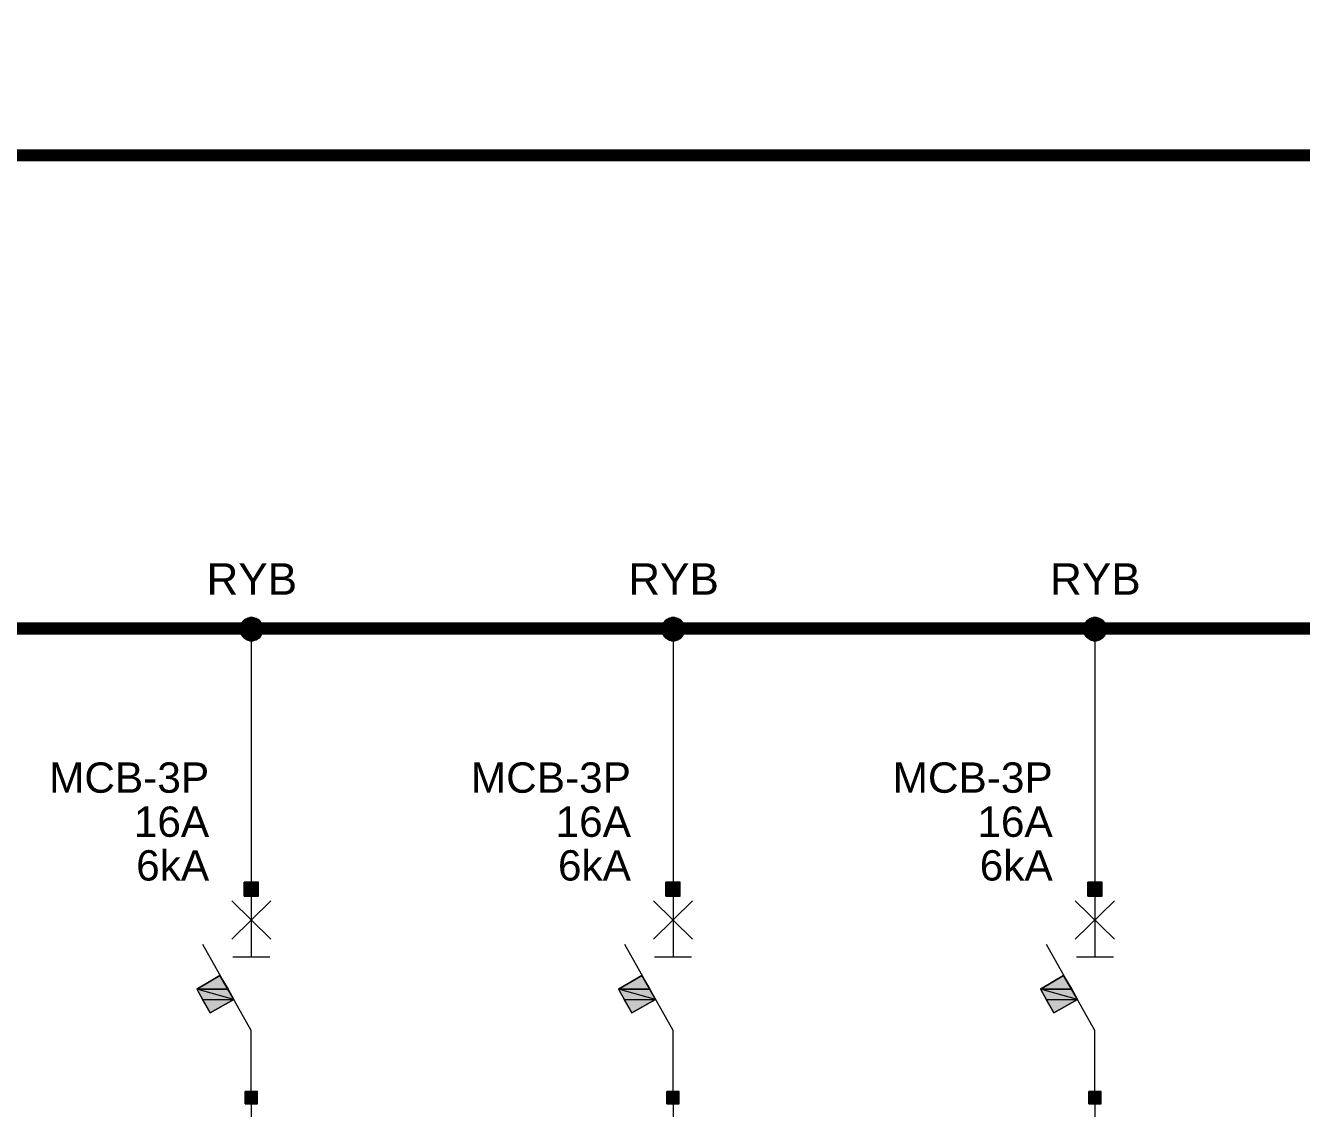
# Model space of a CAD drawing. Header units: millimetres. Extents: x -33055 to 42243, y -56860 to 24450.
# Drawn here: x 440 to 10946, y -7512 to 1406 of the extents above; entities that cross this region are included whole.
import ezdxf
from ezdxf.enums import TextEntityAlignment as Align

# ---------------------------------------------------------------- set-up
doc = ezdxf.new("R2010")
doc.units = ezdxf.units.MM
for name, color, linetype in [('E-BUSBAR', 7, 'Continuous'), ('E-SLD', 7, 'Continuous'), ('E-TEXT', 7, 'Continuous')]:
    doc.layers.add(name, color=color, linetype=linetype)
doc.styles.add('ARIAL', font='arial.ttf')

msp = doc.modelspace()

# ---------------------------------------------------------------- hatches: boundary and pattern name
at = {"layer": 'E-SLD'}
h = msp.add_hatch(color=7, dxfattribs=at)
h.dxf.hatch_style = 1
h.paths.add_polyline_path([(2392, -3537), (2210, -3537), (2392, -3545), (2392, -3537)])
h.paths.add_polyline_path([(2210, -3537), (2392, -3545), (2206, -3545), (2210, -3537)])
h = msp.add_hatch(color=7, dxfattribs=at)
h.dxf.hatch_style = 1
h.paths.add_polyline_path([(2392, -3545), (2206, -3545), (2396, -3554), (2392, -3545)])
h.paths.add_polyline_path([(2206, -3545), (2396, -3554), (2206, -3554), (2206, -3545)])
h = msp.add_hatch(color=7, dxfattribs=at)
h.dxf.hatch_style = 1
h.paths.add_polyline_path([(2396, -3554), (2206, -3554), (2396, -3567), (2396, -3554)])
h.paths.add_polyline_path([(2206, -3554), (2396, -3567), (2206, -3567), (2206, -3554)])
h = msp.add_hatch(color=7, dxfattribs=at)
h.dxf.hatch_style = 1
h.paths.add_polyline_path([(2396, -3567), (2206, -3567), (2396, -3575), (2396, -3567)])
h.paths.add_polyline_path([(2206, -3567), (2396, -3575), (2206, -3575), (2206, -3567)])
h = msp.add_hatch(color=7, dxfattribs=at)
h.dxf.hatch_style = 1
h.paths.add_polyline_path([(2388, -3528), (2214, -3528), (2392, -3537), (2388, -3528)])
h.paths.add_polyline_path([(2214, -3528), (2392, -3537), (2210, -3537), (2214, -3528)])
h = msp.add_hatch(color=7, dxfattribs=at)
h.dxf.hatch_style = 1
h.paths.add_polyline_path([(2379, -3511), (2223, -3511), (2383, -3520), (2379, -3511)])
h.paths.add_polyline_path([(2223, -3511), (2383, -3520), (2214, -3520), (2223, -3511)])
h = msp.add_hatch(color=7, dxfattribs=at)
h.dxf.hatch_style = 1
h.paths.add_polyline_path([(2383, -3520), (2214, -3520), (2388, -3528), (2383, -3520)])
h.paths.add_polyline_path([(2214, -3520), (2388, -3528), (2214, -3528), (2214, -3520)])
h = msp.add_hatch(color=7, dxfattribs=at)
h.dxf.hatch_style = 1
h.paths.add_polyline_path([(2375, -3507), (2227, -3507), (2379, -3511), (2375, -3507)])
h.paths.add_polyline_path([(2227, -3507), (2379, -3511), (2223, -3511), (2227, -3507)])
h = msp.add_hatch(color=7, dxfattribs=at)
h.dxf.hatch_style = 1
h.paths.add_polyline_path([(2371, -3499), (2231, -3499), (2375, -3507), (2371, -3499)])
h.paths.add_polyline_path([(2231, -3499), (2375, -3507), (2227, -3507), (2231, -3499)])
h = msp.add_hatch(color=7, dxfattribs=at)
h.dxf.hatch_style = 1
h.paths.add_polyline_path([(2362, -3495), (2240, -3495), (2371, -3499), (2362, -3495)])
h.paths.add_polyline_path([(2240, -3495), (2371, -3499), (2231, -3499), (2240, -3495)])
h = msp.add_hatch(color=7, dxfattribs=at)
h.dxf.hatch_style = 1
h.paths.add_polyline_path([(2354, -3486), (2248, -3486), (2362, -3495), (2354, -3486)])
h.paths.add_polyline_path([(2248, -3486), (2362, -3495), (2240, -3495), (2248, -3486)])
h = msp.add_hatch(color=7, dxfattribs=at)
h.dxf.hatch_style = 1
h.paths.add_polyline_path([(2345, -3482), (2252, -3482), (2354, -3486), (2345, -3482)])
h.paths.add_polyline_path([(2252, -3482), (2354, -3486), (2248, -3486), (2252, -3482)])
h = msp.add_hatch(color=7, dxfattribs=at)
h.dxf.hatch_style = 1
h.paths.add_polyline_path([(2341, -3478), (2261, -3478), (2345, -3482), (2341, -3478)])
h.paths.add_polyline_path([(2261, -3478), (2345, -3482), (2252, -3482), (2261, -3478)])
h = msp.add_hatch(color=7, dxfattribs=at)
h.dxf.hatch_style = 1
h.paths.add_polyline_path([(2328, -3473), (2269, -3473), (2341, -3478), (2328, -3473)])
h.paths.add_polyline_path([(2269, -3473), (2341, -3478), (2261, -3478), (2269, -3473)])
h = msp.add_hatch(color=7, dxfattribs=at)
h.dxf.hatch_style = 1
h.paths.add_polyline_path([(2324, -3473), (2282, -3473), (2328, -3473), (2324, -3473)])
h.paths.add_polyline_path([(2282, -3473), (2328, -3473), (2269, -3473), (2282, -3473)])
h = msp.add_hatch(color=7, dxfattribs=at)
h.dxf.hatch_style = 1
h.paths.add_polyline_path([(2311, -3469), (2286, -3469), (2324, -3473), (2311, -3469)])
h.paths.add_polyline_path([(2286, -3469), (2324, -3473), (2282, -3473), (2286, -3469)])
h = msp.add_hatch(color=7, dxfattribs=at)
h.dxf.hatch_style = 1
h.paths.add_polyline_path([(2303, -3469), (2311, -3469), (2286, -3469), (2303, -3469)])
h = msp.add_hatch(color=7, dxfattribs=at)
h.dxf.hatch_style = 1
h.paths.add_polyline_path([(5865, -3537), (5683, -3537), (5865, -3545), (5865, -3537)])
h.paths.add_polyline_path([(5683, -3537), (5865, -3545), (5679, -3545), (5683, -3537)])
h = msp.add_hatch(color=7, dxfattribs=at)
h.dxf.hatch_style = 1
h.paths.add_polyline_path([(5865, -3545), (5679, -3545), (5869, -3554), (5865, -3545)])
h.paths.add_polyline_path([(5679, -3545), (5869, -3554), (5679, -3554), (5679, -3545)])
h = msp.add_hatch(color=7, dxfattribs=at)
h.dxf.hatch_style = 1
h.paths.add_polyline_path([(5869, -3554), (5679, -3554), (5869, -3567), (5869, -3554)])
h.paths.add_polyline_path([(5679, -3554), (5869, -3567), (5679, -3567), (5679, -3554)])
h = msp.add_hatch(color=7, dxfattribs=at)
h.dxf.hatch_style = 1
h.paths.add_polyline_path([(5869, -3567), (5679, -3567), (5869, -3575), (5869, -3567)])
h.paths.add_polyline_path([(5679, -3567), (5869, -3575), (5679, -3575), (5679, -3567)])
h = msp.add_hatch(color=7, dxfattribs=at)
h.dxf.hatch_style = 1
h.paths.add_polyline_path([(5861, -3528), (5687, -3528), (5865, -3537), (5861, -3528)])
h.paths.add_polyline_path([(5687, -3528), (5865, -3537), (5683, -3537), (5687, -3528)])
h = msp.add_hatch(color=7, dxfattribs=at)
h.dxf.hatch_style = 1
h.paths.add_polyline_path([(5852, -3511), (5696, -3511), (5857, -3520), (5852, -3511)])
h.paths.add_polyline_path([(5696, -3511), (5857, -3520), (5687, -3520), (5696, -3511)])
h = msp.add_hatch(color=7, dxfattribs=at)
h.dxf.hatch_style = 1
h.paths.add_polyline_path([(5857, -3520), (5687, -3520), (5861, -3528), (5857, -3520)])
h.paths.add_polyline_path([(5687, -3520), (5861, -3528), (5687, -3528), (5687, -3520)])
h = msp.add_hatch(color=7, dxfattribs=at)
h.dxf.hatch_style = 1
h.paths.add_polyline_path([(5848, -3507), (5700, -3507), (5852, -3511), (5848, -3507)])
h.paths.add_polyline_path([(5700, -3507), (5852, -3511), (5696, -3511), (5700, -3507)])
h = msp.add_hatch(color=7, dxfattribs=at)
h.dxf.hatch_style = 1
h.paths.add_polyline_path([(5844, -3499), (5704, -3499), (5848, -3507), (5844, -3499)])
h.paths.add_polyline_path([(5704, -3499), (5848, -3507), (5700, -3507), (5704, -3499)])
h = msp.add_hatch(color=7, dxfattribs=at)
h.dxf.hatch_style = 1
h.paths.add_polyline_path([(5835, -3495), (5713, -3495), (5844, -3499), (5835, -3495)])
h.paths.add_polyline_path([(5713, -3495), (5844, -3499), (5704, -3499), (5713, -3495)])
h = msp.add_hatch(color=7, dxfattribs=at)
h.dxf.hatch_style = 1
h.paths.add_polyline_path([(5827, -3486), (5721, -3486), (5835, -3495), (5827, -3486)])
h.paths.add_polyline_path([(5721, -3486), (5835, -3495), (5713, -3495), (5721, -3486)])
h = msp.add_hatch(color=7, dxfattribs=at)
h.dxf.hatch_style = 1
h.paths.add_polyline_path([(5818, -3482), (5725, -3482), (5827, -3486), (5818, -3482)])
h.paths.add_polyline_path([(5725, -3482), (5827, -3486), (5721, -3486), (5725, -3482)])
h = msp.add_hatch(color=7, dxfattribs=at)
h.dxf.hatch_style = 1
h.paths.add_polyline_path([(5814, -3478), (5734, -3478), (5818, -3482), (5814, -3478)])
h.paths.add_polyline_path([(5734, -3478), (5818, -3482), (5725, -3482), (5734, -3478)])
h = msp.add_hatch(color=7, dxfattribs=at)
h.dxf.hatch_style = 1
h.paths.add_polyline_path([(5802, -3473), (5742, -3473), (5814, -3478), (5802, -3473)])
h.paths.add_polyline_path([(5742, -3473), (5814, -3478), (5734, -3478), (5742, -3473)])
h = msp.add_hatch(color=7, dxfattribs=at)
h.dxf.hatch_style = 1
h.paths.add_polyline_path([(5797, -3473), (5755, -3473), (5802, -3473), (5797, -3473)])
h.paths.add_polyline_path([(5755, -3473), (5802, -3473), (5742, -3473), (5755, -3473)])
h = msp.add_hatch(color=7, dxfattribs=at)
h.dxf.hatch_style = 1
h.paths.add_polyline_path([(5785, -3469), (5759, -3469), (5797, -3473), (5785, -3469)])
h.paths.add_polyline_path([(5759, -3469), (5797, -3473), (5755, -3473), (5759, -3469)])
h = msp.add_hatch(color=7, dxfattribs=at)
h.dxf.hatch_style = 1
h.paths.add_polyline_path([(5776, -3469), (5785, -3469), (5759, -3469), (5776, -3469)])
h = msp.add_hatch(color=7, dxfattribs=at)
h.dxf.hatch_style = 1
h.paths.add_polyline_path([(9338, -3537), (9156, -3537), (9338, -3545), (9338, -3537)])
h.paths.add_polyline_path([(9156, -3537), (9338, -3545), (9152, -3545), (9156, -3537)])
h = msp.add_hatch(color=7, dxfattribs=at)
h.dxf.hatch_style = 1
h.paths.add_polyline_path([(9338, -3545), (9152, -3545), (9342, -3554), (9338, -3545)])
h.paths.add_polyline_path([(9152, -3545), (9342, -3554), (9152, -3554), (9152, -3545)])
h = msp.add_hatch(color=7, dxfattribs=at)
h.dxf.hatch_style = 1
h.paths.add_polyline_path([(9342, -3554), (9152, -3554), (9342, -3567), (9342, -3554)])
h.paths.add_polyline_path([(9152, -3554), (9342, -3567), (9152, -3567), (9152, -3554)])
h = msp.add_hatch(color=7, dxfattribs=at)
h.dxf.hatch_style = 1
h.paths.add_polyline_path([(9342, -3567), (9152, -3567), (9342, -3575), (9342, -3567)])
h.paths.add_polyline_path([(9152, -3567), (9342, -3575), (9152, -3575), (9152, -3567)])
h = msp.add_hatch(color=7, dxfattribs=at)
h.dxf.hatch_style = 1
h.paths.add_polyline_path([(9334, -3528), (9160, -3528), (9338, -3537), (9334, -3528)])
h.paths.add_polyline_path([(9160, -3528), (9338, -3537), (9156, -3537), (9160, -3528)])
h = msp.add_hatch(color=7, dxfattribs=at)
h.dxf.hatch_style = 1
h.paths.add_polyline_path([(9325, -3511), (9169, -3511), (9330, -3520), (9325, -3511)])
h.paths.add_polyline_path([(9169, -3511), (9330, -3520), (9160, -3520), (9169, -3511)])
h = msp.add_hatch(color=7, dxfattribs=at)
h.dxf.hatch_style = 1
h.paths.add_polyline_path([(9330, -3520), (9160, -3520), (9334, -3528), (9330, -3520)])
h.paths.add_polyline_path([(9160, -3520), (9334, -3528), (9160, -3528), (9160, -3520)])
h = msp.add_hatch(color=7, dxfattribs=at)
h.dxf.hatch_style = 1
h.paths.add_polyline_path([(9321, -3507), (9173, -3507), (9325, -3511), (9321, -3507)])
h.paths.add_polyline_path([(9173, -3507), (9325, -3511), (9169, -3511), (9173, -3507)])
h = msp.add_hatch(color=7, dxfattribs=at)
h.dxf.hatch_style = 1
h.paths.add_polyline_path([(9317, -3499), (9177, -3499), (9321, -3507), (9317, -3499)])
h.paths.add_polyline_path([(9177, -3499), (9321, -3507), (9173, -3507), (9177, -3499)])
h = msp.add_hatch(color=7, dxfattribs=at)
h.dxf.hatch_style = 1
h.paths.add_polyline_path([(9308, -3495), (9186, -3495), (9317, -3499), (9308, -3495)])
h.paths.add_polyline_path([(9186, -3495), (9317, -3499), (9177, -3499), (9186, -3495)])
h = msp.add_hatch(color=7, dxfattribs=at)
h.dxf.hatch_style = 1
h.paths.add_polyline_path([(9300, -3486), (9194, -3486), (9308, -3495), (9300, -3486)])
h.paths.add_polyline_path([(9194, -3486), (9308, -3495), (9186, -3495), (9194, -3486)])
h = msp.add_hatch(color=7, dxfattribs=at)
h.dxf.hatch_style = 1
h.paths.add_polyline_path([(9292, -3482), (9198, -3482), (9300, -3486), (9292, -3482)])
h.paths.add_polyline_path([(9198, -3482), (9300, -3486), (9194, -3486), (9198, -3482)])
h = msp.add_hatch(color=7, dxfattribs=at)
h.dxf.hatch_style = 1
h.paths.add_polyline_path([(9287, -3478), (9207, -3478), (9292, -3482), (9287, -3478)])
h.paths.add_polyline_path([(9207, -3478), (9292, -3482), (9198, -3482), (9207, -3478)])
h = msp.add_hatch(color=7, dxfattribs=at)
h.dxf.hatch_style = 1
h.paths.add_polyline_path([(9275, -3473), (9215, -3473), (9287, -3478), (9275, -3473)])
h.paths.add_polyline_path([(9215, -3473), (9287, -3478), (9207, -3478), (9215, -3473)])
h = msp.add_hatch(color=7, dxfattribs=at)
h.dxf.hatch_style = 1
h.paths.add_polyline_path([(9270, -3473), (9228, -3473), (9275, -3473), (9270, -3473)])
h.paths.add_polyline_path([(9228, -3473), (9275, -3473), (9215, -3473), (9228, -3473)])
h = msp.add_hatch(color=7, dxfattribs=at)
h.dxf.hatch_style = 1
h.paths.add_polyline_path([(9258, -3469), (9232, -3469), (9270, -3473), (9258, -3469)])
h.paths.add_polyline_path([(9232, -3469), (9270, -3473), (9228, -3473), (9232, -3469)])
h = msp.add_hatch(color=7, dxfattribs=at)
h.dxf.hatch_style = 1
h.paths.add_polyline_path([(9249, -3469), (9258, -3469), (9232, -3469), (9249, -3469)])
h = msp.add_hatch(color=7, dxfattribs=at)
h.dxf.hatch_style = 1
h.paths.add_polyline_path([(2396, -3575), (2206, -3575), (2392, -3583), (2396, -3575)])
h.paths.add_polyline_path([(2206, -3575), (2392, -3583), (2206, -3583), (2206, -3575)])
h = msp.add_hatch(color=7, dxfattribs=at)
h.dxf.hatch_style = 1
h.paths.add_polyline_path([(2392, -3583), (2206, -3583), (2392, -3592), (2392, -3583)])
h.paths.add_polyline_path([(2206, -3583), (2392, -3592), (2210, -3592), (2206, -3583)])
h = msp.add_hatch(color=7, dxfattribs=at)
h.dxf.hatch_style = 1
h.paths.add_polyline_path([(2392, -3592), (2210, -3592), (2388, -3600), (2392, -3592)])
h.paths.add_polyline_path([(2210, -3592), (2388, -3600), (2214, -3600), (2210, -3592)])
h = msp.add_hatch(color=7, dxfattribs=at)
h.dxf.hatch_style = 1
h.paths.add_polyline_path([(2388, -3600), (2214, -3600), (2383, -3609), (2388, -3600)])
h.paths.add_polyline_path([(2214, -3600), (2383, -3609), (2214, -3609), (2214, -3600)])
h = msp.add_hatch(color=7, dxfattribs=at)
h.dxf.hatch_style = 1
h.paths.add_polyline_path([(2383, -3609), (2214, -3609), (2379, -3617), (2383, -3609)])
h.paths.add_polyline_path([(2214, -3609), (2379, -3617), (2223, -3617), (2214, -3609)])
h = msp.add_hatch(color=7, dxfattribs=at)
h.dxf.hatch_style = 1
h.paths.add_polyline_path([(2379, -3617), (2223, -3617), (2375, -3626), (2379, -3617)])
h.paths.add_polyline_path([(2223, -3617), (2375, -3626), (2227, -3626), (2223, -3617)])
h = msp.add_hatch(color=7, dxfattribs=at)
h.dxf.hatch_style = 1
h.paths.add_polyline_path([(2375, -3626), (2227, -3626), (2371, -3630), (2375, -3626)])
h.paths.add_polyline_path([(2227, -3626), (2371, -3630), (2231, -3630), (2227, -3626)])
h = msp.add_hatch(color=7, dxfattribs=at)
h.dxf.hatch_style = 1
h.paths.add_polyline_path([(2371, -3630), (2231, -3630), (2362, -3638), (2371, -3630)])
h.paths.add_polyline_path([(2231, -3630), (2362, -3638), (2240, -3638), (2231, -3630)])
h = msp.add_hatch(color=7, dxfattribs=at)
h.dxf.hatch_style = 1
h.paths.add_polyline_path([(2362, -3638), (2240, -3638), (2354, -3643), (2362, -3638)])
h.paths.add_polyline_path([(2240, -3638), (2354, -3643), (2248, -3643), (2240, -3638)])
h = msp.add_hatch(color=7, dxfattribs=at)
h.dxf.hatch_style = 1
h.paths.add_polyline_path([(2354, -3643), (2248, -3643), (2345, -3647), (2354, -3643)])
h.paths.add_polyline_path([(2248, -3643), (2345, -3647), (2252, -3647), (2248, -3643)])
h = msp.add_hatch(color=7, dxfattribs=at)
h.dxf.hatch_style = 1
h.paths.add_polyline_path([(2345, -3647), (2252, -3647), (2341, -3651), (2345, -3647)])
h.paths.add_polyline_path([(2252, -3647), (2341, -3651), (2261, -3651), (2252, -3647)])
h = msp.add_hatch(color=7, dxfattribs=at)
h.dxf.hatch_style = 1
h.paths.add_polyline_path([(2341, -3651), (2261, -3651), (2328, -3655), (2341, -3651)])
h.paths.add_polyline_path([(2261, -3651), (2328, -3655), (2269, -3655), (2261, -3651)])
h = msp.add_hatch(color=7, dxfattribs=at)
h.dxf.hatch_style = 1
h.paths.add_polyline_path([(2328, -3655), (2269, -3655), (2324, -3655), (2328, -3655)])
h.paths.add_polyline_path([(2269, -3655), (2324, -3655), (2282, -3655), (2269, -3655)])
h = msp.add_hatch(color=7, dxfattribs=at)
h.dxf.hatch_style = 1
h.paths.add_polyline_path([(2282, -3655), (2286, -3660), (2311, -3660), (2282, -3655)])
h.paths.add_polyline_path([(2286, -3660), (2311, -3660), (2303, -3660), (2286, -3660)])
h = msp.add_hatch(color=7, dxfattribs=at)
h.dxf.hatch_style = 1
h.paths.add_polyline_path([(2282, -3655), (2324, -3655), (2311, -3660), (2282, -3655)])
h = msp.add_hatch(color=7, dxfattribs=at)
h.dxf.hatch_style = 1
h.paths.add_polyline_path([(5869, -3575), (5679, -3575), (5865, -3583), (5869, -3575)])
h.paths.add_polyline_path([(5679, -3575), (5865, -3583), (5679, -3583), (5679, -3575)])
h = msp.add_hatch(color=7, dxfattribs=at)
h.dxf.hatch_style = 1
h.paths.add_polyline_path([(5865, -3583), (5679, -3583), (5865, -3592), (5865, -3583)])
h.paths.add_polyline_path([(5679, -3583), (5865, -3592), (5683, -3592), (5679, -3583)])
h = msp.add_hatch(color=7, dxfattribs=at)
h.dxf.hatch_style = 1
h.paths.add_polyline_path([(5865, -3592), (5683, -3592), (5861, -3600), (5865, -3592)])
h.paths.add_polyline_path([(5683, -3592), (5861, -3600), (5687, -3600), (5683, -3592)])
h = msp.add_hatch(color=7, dxfattribs=at)
h.dxf.hatch_style = 1
h.paths.add_polyline_path([(5861, -3600), (5687, -3600), (5857, -3609), (5861, -3600)])
h.paths.add_polyline_path([(5687, -3600), (5857, -3609), (5687, -3609), (5687, -3600)])
h = msp.add_hatch(color=7, dxfattribs=at)
h.dxf.hatch_style = 1
h.paths.add_polyline_path([(5857, -3609), (5687, -3609), (5852, -3617), (5857, -3609)])
h.paths.add_polyline_path([(5687, -3609), (5852, -3617), (5696, -3617), (5687, -3609)])
h = msp.add_hatch(color=7, dxfattribs=at)
h.dxf.hatch_style = 1
h.paths.add_polyline_path([(5852, -3617), (5696, -3617), (5848, -3626), (5852, -3617)])
h.paths.add_polyline_path([(5696, -3617), (5848, -3626), (5700, -3626), (5696, -3617)])
h = msp.add_hatch(color=7, dxfattribs=at)
h.dxf.hatch_style = 1
h.paths.add_polyline_path([(5848, -3626), (5700, -3626), (5844, -3630), (5848, -3626)])
h.paths.add_polyline_path([(5700, -3626), (5844, -3630), (5704, -3630), (5700, -3626)])
h = msp.add_hatch(color=7, dxfattribs=at)
h.dxf.hatch_style = 1
h.paths.add_polyline_path([(5844, -3630), (5704, -3630), (5835, -3638), (5844, -3630)])
h.paths.add_polyline_path([(5704, -3630), (5835, -3638), (5713, -3638), (5704, -3630)])
h = msp.add_hatch(color=7, dxfattribs=at)
h.dxf.hatch_style = 1
h.paths.add_polyline_path([(5835, -3638), (5713, -3638), (5827, -3643), (5835, -3638)])
h.paths.add_polyline_path([(5713, -3638), (5827, -3643), (5721, -3643), (5713, -3638)])
h = msp.add_hatch(color=7, dxfattribs=at)
h.dxf.hatch_style = 1
h.paths.add_polyline_path([(5827, -3643), (5721, -3643), (5818, -3647), (5827, -3643)])
h.paths.add_polyline_path([(5721, -3643), (5818, -3647), (5725, -3647), (5721, -3643)])
h = msp.add_hatch(color=7, dxfattribs=at)
h.dxf.hatch_style = 1
h.paths.add_polyline_path([(5818, -3647), (5725, -3647), (5814, -3651), (5818, -3647)])
h.paths.add_polyline_path([(5725, -3647), (5814, -3651), (5734, -3651), (5725, -3647)])
h = msp.add_hatch(color=7, dxfattribs=at)
h.dxf.hatch_style = 1
h.paths.add_polyline_path([(5814, -3651), (5734, -3651), (5802, -3655), (5814, -3651)])
h.paths.add_polyline_path([(5734, -3651), (5802, -3655), (5742, -3655), (5734, -3651)])
h = msp.add_hatch(color=7, dxfattribs=at)
h.dxf.hatch_style = 1
h.paths.add_polyline_path([(5802, -3655), (5742, -3655), (5797, -3655), (5802, -3655)])
h.paths.add_polyline_path([(5742, -3655), (5797, -3655), (5755, -3655), (5742, -3655)])
h = msp.add_hatch(color=7, dxfattribs=at)
h.dxf.hatch_style = 1
h.paths.add_polyline_path([(5755, -3655), (5759, -3660), (5785, -3660), (5755, -3655)])
h.paths.add_polyline_path([(5759, -3660), (5785, -3660), (5776, -3660), (5759, -3660)])
h = msp.add_hatch(color=7, dxfattribs=at)
h.dxf.hatch_style = 1
h.paths.add_polyline_path([(5755, -3655), (5797, -3655), (5785, -3660), (5755, -3655)])
h = msp.add_hatch(color=7, dxfattribs=at)
h.dxf.hatch_style = 1
h.paths.add_polyline_path([(9342, -3575), (9152, -3575), (9338, -3583), (9342, -3575)])
h.paths.add_polyline_path([(9152, -3575), (9338, -3583), (9152, -3583), (9152, -3575)])
h = msp.add_hatch(color=7, dxfattribs=at)
h.dxf.hatch_style = 1
h.paths.add_polyline_path([(9338, -3583), (9152, -3583), (9338, -3592), (9338, -3583)])
h.paths.add_polyline_path([(9152, -3583), (9338, -3592), (9156, -3592), (9152, -3583)])
h = msp.add_hatch(color=7, dxfattribs=at)
h.dxf.hatch_style = 1
h.paths.add_polyline_path([(9338, -3592), (9156, -3592), (9334, -3600), (9338, -3592)])
h.paths.add_polyline_path([(9156, -3592), (9334, -3600), (9160, -3600), (9156, -3592)])
h = msp.add_hatch(color=7, dxfattribs=at)
h.dxf.hatch_style = 1
h.paths.add_polyline_path([(9334, -3600), (9160, -3600), (9330, -3609), (9334, -3600)])
h.paths.add_polyline_path([(9160, -3600), (9330, -3609), (9160, -3609), (9160, -3600)])
h = msp.add_hatch(color=7, dxfattribs=at)
h.dxf.hatch_style = 1
h.paths.add_polyline_path([(9330, -3609), (9160, -3609), (9325, -3617), (9330, -3609)])
h.paths.add_polyline_path([(9160, -3609), (9325, -3617), (9169, -3617), (9160, -3609)])
h = msp.add_hatch(color=7, dxfattribs=at)
h.dxf.hatch_style = 1
h.paths.add_polyline_path([(9325, -3617), (9169, -3617), (9321, -3626), (9325, -3617)])
h.paths.add_polyline_path([(9169, -3617), (9321, -3626), (9173, -3626), (9169, -3617)])
h = msp.add_hatch(color=7, dxfattribs=at)
h.dxf.hatch_style = 1
h.paths.add_polyline_path([(9321, -3626), (9173, -3626), (9317, -3630), (9321, -3626)])
h.paths.add_polyline_path([(9173, -3626), (9317, -3630), (9177, -3630), (9173, -3626)])
h = msp.add_hatch(color=7, dxfattribs=at)
h.dxf.hatch_style = 1
h.paths.add_polyline_path([(9317, -3630), (9177, -3630), (9308, -3638), (9317, -3630)])
h.paths.add_polyline_path([(9177, -3630), (9308, -3638), (9186, -3638), (9177, -3630)])
h = msp.add_hatch(color=7, dxfattribs=at)
h.dxf.hatch_style = 1
h.paths.add_polyline_path([(9308, -3638), (9186, -3638), (9300, -3643), (9308, -3638)])
h.paths.add_polyline_path([(9186, -3638), (9300, -3643), (9194, -3643), (9186, -3638)])
h = msp.add_hatch(color=7, dxfattribs=at)
h.dxf.hatch_style = 1
h.paths.add_polyline_path([(9300, -3643), (9194, -3643), (9292, -3647), (9300, -3643)])
h.paths.add_polyline_path([(9194, -3643), (9292, -3647), (9198, -3647), (9194, -3643)])
h = msp.add_hatch(color=7, dxfattribs=at)
h.dxf.hatch_style = 1
h.paths.add_polyline_path([(9292, -3647), (9198, -3647), (9287, -3651), (9292, -3647)])
h.paths.add_polyline_path([(9198, -3647), (9287, -3651), (9207, -3651), (9198, -3647)])
h = msp.add_hatch(color=7, dxfattribs=at)
h.dxf.hatch_style = 1
h.paths.add_polyline_path([(9287, -3651), (9207, -3651), (9275, -3655), (9287, -3651)])
h.paths.add_polyline_path([(9207, -3651), (9275, -3655), (9215, -3655), (9207, -3651)])
h = msp.add_hatch(color=7, dxfattribs=at)
h.dxf.hatch_style = 1
h.paths.add_polyline_path([(9275, -3655), (9215, -3655), (9270, -3655), (9275, -3655)])
h.paths.add_polyline_path([(9215, -3655), (9270, -3655), (9228, -3655), (9215, -3655)])
h = msp.add_hatch(color=7, dxfattribs=at)
h.dxf.hatch_style = 1
h.paths.add_polyline_path([(9228, -3655), (9232, -3660), (9258, -3660), (9228, -3655)])
h.paths.add_polyline_path([(9232, -3660), (9258, -3660), (9249, -3660), (9232, -3660)])
h = msp.add_hatch(color=7, dxfattribs=at)
h.dxf.hatch_style = 1
h.paths.add_polyline_path([(9228, -3655), (9270, -3655), (9258, -3660), (9228, -3655)])
h = msp.add_hatch(color=7, dxfattribs=at)
h.dxf.hatch_style = 1
h.paths.add_polyline_path([(2358, -5649), (2240, -5649), (2358, -5764), (2358, -5649)])
h.paths.add_polyline_path([(2240, -5649), (2358, -5764), (2240, -5764), (2240, -5649)])
h = msp.add_hatch(color=7, dxfattribs=at)
h.dxf.hatch_style = 1
h.paths.add_polyline_path([(5831, -5649), (5713, -5649), (5831, -5764), (5831, -5649)])
h.paths.add_polyline_path([(5713, -5649), (5831, -5764), (5713, -5764), (5713, -5649)])
h = msp.add_hatch(color=7, dxfattribs=at)
h.dxf.hatch_style = 1
h.paths.add_polyline_path([(9304, -5649), (9186, -5649), (9304, -5764), (9304, -5649)])
h.paths.add_polyline_path([(9186, -5649), (9304, -5764), (9186, -5764), (9186, -5649)])
h = msp.add_hatch(color=7, dxfattribs=at)
h.dxf.hatch_style = 1
h.paths.add_polyline_path([(2041, -6416), (2108, -6530), (1850, -6530), (2041, -6416)])
h = msp.add_hatch(color=7, dxfattribs=at)
h.dxf.hatch_style = 1
h.paths.add_polyline_path([(5514, -6416), (5581, -6530), (5323, -6530), (5514, -6416)])
h = msp.add_hatch(color=7, dxfattribs=at)
h.dxf.hatch_style = 1
h.paths.add_polyline_path([(8987, -6416), (9054, -6530), (8796, -6530), (8987, -6416)])
h = msp.add_hatch(color=7, dxfattribs=at)
h.dxf.hatch_style = 1
h.paths.add_polyline_path([(1850, -6530), (1897, -6615), (2155, -6615), (1850, -6530)])
h.paths.add_polyline_path([(1897, -6615), (2155, -6615), (1960, -6725), (1897, -6615)])
h = msp.add_hatch(color=7, dxfattribs=at)
h.dxf.hatch_style = 1
h.paths.add_polyline_path([(1850, -6530), (2108, -6530), (2155, -6615), (1850, -6530)])
h = msp.add_hatch(color=7, dxfattribs=at)
h.dxf.hatch_style = 1
h.paths.add_polyline_path([(5323, -6530), (5370, -6615), (5628, -6615), (5323, -6530)])
h.paths.add_polyline_path([(5370, -6615), (5628, -6615), (5433, -6725), (5370, -6615)])
h = msp.add_hatch(color=7, dxfattribs=at)
h.dxf.hatch_style = 1
h.paths.add_polyline_path([(5323, -6530), (5581, -6530), (5628, -6615), (5323, -6530)])
h = msp.add_hatch(color=7, dxfattribs=at)
h.dxf.hatch_style = 1
h.paths.add_polyline_path([(8796, -6530), (8843, -6615), (9101, -6615), (8796, -6530)])
h.paths.add_polyline_path([(8843, -6615), (9101, -6615), (8906, -6725), (8843, -6615)])
h = msp.add_hatch(color=7, dxfattribs=at)
h.dxf.hatch_style = 1
h.paths.add_polyline_path([(8796, -6530), (9054, -6530), (9101, -6615), (8796, -6530)])
h = msp.add_hatch(color=7, dxfattribs=at)
h.dxf.hatch_style = 1
h.paths.add_polyline_path([(2350, -7372), (2248, -7372), (2350, -7474), (2350, -7372)])
h.paths.add_polyline_path([(2248, -7372), (2350, -7474), (2248, -7474), (2248, -7372)])
h = msp.add_hatch(color=7, dxfattribs=at)
h.dxf.hatch_style = 1
h.paths.add_polyline_path([(5823, -7372), (5721, -7372), (5823, -7474), (5823, -7372)])
h.paths.add_polyline_path([(5721, -7372), (5823, -7474), (5721, -7474), (5721, -7372)])
h = msp.add_hatch(color=7, dxfattribs=at)
h.dxf.hatch_style = 1
h.paths.add_polyline_path([(9296, -7372), (9194, -7372), (9296, -7474), (9296, -7372)])
h.paths.add_polyline_path([(9194, -7372), (9296, -7474), (9194, -7474), (9194, -7372)])

# ---------------------------------------------------------------- linework, layer by layer
at = {"layer": 'E-BUSBAR', "const_width": 100}
for points in [[(35929, 14874), (35929, 337), (-25829, 337), (-25829, -3560)], [(-25829, -3560), (35929, -3560)]]:
    msp.add_lwpolyline(points, dxfattribs=at)
at = {"layer": 'E-SLD', "color": 7, "lineweight": 0}
for p, q in [((2299, -3562), (2299, -6263)), ((5772, -3562), (5772, -6263)), ((9245, -3562), (9245, -6263)), ((2138, -5802), (2460, -6119)), ((2460, -5802), (2138, -6119)), ((5611, -5802), (5933, -6119)), ((5933, -5802), (5611, -6119)), ((9084, -5802), (9406, -6119)), ((9406, -5802), (9084, -6119)), ((2146, -6263), (2451, -6263)), ((5619, -6263), (5924, -6263)), ((9093, -6263), (9397, -6263)), ((2299, -7474), (2299, -10218)), ((5772, -7474), (5772, -10218)), ((9245, -7474), (9245, -10218))]:
    msp.add_line(p, q, dxfattribs=at)
for points in [[(2396, -3564), (2394, -3545), (2389, -3527), (2380, -3511), (2368, -3497), (2354, -3485), (2338, -3477), (2320, -3471), (2301, -3469), (2282, -3471), (2264, -3477), (2248, -3485), (2234, -3497), (2222, -3511), (2213, -3527), (2208, -3545), (2206, -3564), (2208, -3584), (2213, -3601), (2222, -3618), (2234, -3632), (2248, -3643), (2264, -3652), (2282, -3658), (2301, -3660), (2320, -3658), (2338, -3652), (2354, -3643), (2368, -3632), (2380, -3618), (2389, -3601), (2394, -3584), (2396, -3564)], [(2210, -3537), (2392, -3545), (2206, -3545), (2210, -3537)], [(2392, -3545), (2206, -3545), (2396, -3554), (2392, -3545)], [(2206, -3545), (2396, -3554), (2206, -3554), (2206, -3545)], [(2396, -3554), (2206, -3554), (2396, -3567), (2396, -3554)], [(2206, -3554), (2396, -3567), (2206, -3567), (2206, -3554)], [(2396, -3567), (2206, -3567), (2396, -3575), (2396, -3567)], [(2206, -3567), (2396, -3575), (2206, -3575), (2206, -3567)], [(2214, -3528), (2392, -3537), (2210, -3537), (2214, -3528)], [(2392, -3537), (2210, -3537), (2392, -3545), (2392, -3537)], [(2223, -3511), (2383, -3520), (2214, -3520), (2223, -3511)], [(2383, -3520), (2214, -3520), (2388, -3528), (2383, -3520)], [(2214, -3520), (2388, -3528), (2214, -3528), (2214, -3520)], [(2388, -3528), (2214, -3528), (2392, -3537), (2388, -3528)], [(2227, -3507), (2379, -3511), (2223, -3511), (2227, -3507)], [(2379, -3511), (2223, -3511), (2383, -3520), (2379, -3511)], [(2231, -3499), (2375, -3507), (2227, -3507), (2231, -3499)], [(2375, -3507), (2227, -3507), (2379, -3511), (2375, -3507)], [(2240, -3495), (2371, -3499), (2231, -3499), (2240, -3495)], [(2371, -3499), (2231, -3499), (2375, -3507), (2371, -3499)], [(2248, -3486), (2362, -3495), (2240, -3495), (2248, -3486)], [(2362, -3495), (2240, -3495), (2371, -3499), (2362, -3495)], [(2252, -3482), (2354, -3486), (2248, -3486), (2252, -3482)], [(2354, -3486), (2248, -3486), (2362, -3495), (2354, -3486)], [(2261, -3478), (2345, -3482), (2252, -3482), (2261, -3478)], [(2345, -3482), (2252, -3482), (2354, -3486), (2345, -3482)], [(2269, -3473), (2341, -3478), (2261, -3478), (2269, -3473)], [(2341, -3478), (2261, -3478), (2345, -3482), (2341, -3478)], [(2282, -3473), (2328, -3473), (2269, -3473), (2282, -3473)], [(2328, -3473), (2269, -3473), (2341, -3478), (2328, -3473)], [(2286, -3469), (2324, -3473), (2282, -3473), (2286, -3469)], [(2324, -3473), (2282, -3473), (2328, -3473), (2324, -3473)], [(2303, -3469), (2311, -3469), (2286, -3469), (2303, -3469)], [(2311, -3469), (2286, -3469), (2324, -3473), (2311, -3469)], [(5869, -3564), (5867, -3545), (5862, -3527), (5853, -3511), (5841, -3497), (5827, -3485), (5811, -3477), (5793, -3471), (5774, -3469), (5755, -3471), (5737, -3477), (5721, -3485), (5707, -3497), (5695, -3511), (5686, -3527), (5681, -3545), (5679, -3564), (5681, -3584), (5686, -3601), (5695, -3618), (5707, -3632), (5721, -3643), (5737, -3652), (5755, -3658), (5774, -3660), (5793, -3658), (5811, -3652), (5827, -3643), (5841, -3632), (5853, -3618), (5862, -3601), (5867, -3584), (5869, -3564)], [(5683, -3537), (5865, -3545), (5679, -3545), (5683, -3537)], [(5865, -3545), (5679, -3545), (5869, -3554), (5865, -3545)], [(5679, -3545), (5869, -3554), (5679, -3554), (5679, -3545)], [(5869, -3554), (5679, -3554), (5869, -3567), (5869, -3554)], [(5679, -3554), (5869, -3567), (5679, -3567), (5679, -3554)], [(5869, -3567), (5679, -3567), (5869, -3575), (5869, -3567)], [(5679, -3567), (5869, -3575), (5679, -3575), (5679, -3567)], [(5687, -3528), (5865, -3537), (5683, -3537), (5687, -3528)], [(5865, -3537), (5683, -3537), (5865, -3545), (5865, -3537)], [(5696, -3511), (5857, -3520), (5687, -3520), (5696, -3511)], [(5857, -3520), (5687, -3520), (5861, -3528), (5857, -3520)], [(5687, -3520), (5861, -3528), (5687, -3528), (5687, -3520)], [(5861, -3528), (5687, -3528), (5865, -3537), (5861, -3528)], [(5700, -3507), (5852, -3511), (5696, -3511), (5700, -3507)], [(5852, -3511), (5696, -3511), (5857, -3520), (5852, -3511)], [(5704, -3499), (5848, -3507), (5700, -3507), (5704, -3499)], [(5848, -3507), (5700, -3507), (5852, -3511), (5848, -3507)], [(5713, -3495), (5844, -3499), (5704, -3499), (5713, -3495)], [(5844, -3499), (5704, -3499), (5848, -3507), (5844, -3499)], [(5721, -3486), (5835, -3495), (5713, -3495), (5721, -3486)], [(5835, -3495), (5713, -3495), (5844, -3499), (5835, -3495)], [(5725, -3482), (5827, -3486), (5721, -3486), (5725, -3482)], [(5827, -3486), (5721, -3486), (5835, -3495), (5827, -3486)], [(5734, -3478), (5818, -3482), (5725, -3482), (5734, -3478)], [(5818, -3482), (5725, -3482), (5827, -3486), (5818, -3482)], [(5742, -3473), (5814, -3478), (5734, -3478), (5742, -3473)], [(5814, -3478), (5734, -3478), (5818, -3482), (5814, -3478)], [(5755, -3473), (5802, -3473), (5742, -3473), (5755, -3473)], [(5802, -3473), (5742, -3473), (5814, -3478), (5802, -3473)], [(5759, -3469), (5797, -3473), (5755, -3473), (5759, -3469)], [(5797, -3473), (5755, -3473), (5802, -3473), (5797, -3473)], [(5776, -3469), (5785, -3469), (5759, -3469), (5776, -3469)], [(5785, -3469), (5759, -3469), (5797, -3473), (5785, -3469)], [(9342, -3564), (9340, -3545), (9335, -3527), (9326, -3511), (9314, -3497), (9300, -3485), (9284, -3477), (9266, -3471), (9247, -3469), (9228, -3471), (9210, -3477), (9194, -3485), (9180, -3497), (9168, -3511), (9159, -3527), (9154, -3545), (9152, -3564), (9154, -3584), (9159, -3601), (9168, -3618), (9180, -3632), (9194, -3643), (9210, -3652), (9228, -3658), (9247, -3660), (9266, -3658), (9284, -3652), (9300, -3643), (9314, -3632), (9326, -3618), (9335, -3601), (9340, -3584), (9342, -3564)], [(9156, -3537), (9338, -3545), (9152, -3545), (9156, -3537)], [(9338, -3545), (9152, -3545), (9342, -3554), (9338, -3545)], [(9152, -3545), (9342, -3554), (9152, -3554), (9152, -3545)], [(9342, -3554), (9152, -3554), (9342, -3567), (9342, -3554)], [(9152, -3554), (9342, -3567), (9152, -3567), (9152, -3554)], [(9342, -3567), (9152, -3567), (9342, -3575), (9342, -3567)], [(9152, -3567), (9342, -3575), (9152, -3575), (9152, -3567)], [(9160, -3528), (9338, -3537), (9156, -3537), (9160, -3528)], [(9338, -3537), (9156, -3537), (9338, -3545), (9338, -3537)], [(9169, -3511), (9330, -3520), (9160, -3520), (9169, -3511)], [(9330, -3520), (9160, -3520), (9334, -3528), (9330, -3520)], [(9160, -3520), (9334, -3528), (9160, -3528), (9160, -3520)], [(9334, -3528), (9160, -3528), (9338, -3537), (9334, -3528)], [(9173, -3507), (9325, -3511), (9169, -3511), (9173, -3507)], [(9325, -3511), (9169, -3511), (9330, -3520), (9325, -3511)], [(9177, -3499), (9321, -3507), (9173, -3507), (9177, -3499)], [(9321, -3507), (9173, -3507), (9325, -3511), (9321, -3507)], [(9186, -3495), (9317, -3499), (9177, -3499), (9186, -3495)], [(9317, -3499), (9177, -3499), (9321, -3507), (9317, -3499)], [(9194, -3486), (9308, -3495), (9186, -3495), (9194, -3486)], [(9308, -3495), (9186, -3495), (9317, -3499), (9308, -3495)], [(9198, -3482), (9300, -3486), (9194, -3486), (9198, -3482)], [(9300, -3486), (9194, -3486), (9308, -3495), (9300, -3486)], [(9207, -3478), (9292, -3482), (9198, -3482), (9207, -3478)], [(9292, -3482), (9198, -3482), (9300, -3486), (9292, -3482)], [(9215, -3473), (9287, -3478), (9207, -3478), (9215, -3473)], [(9287, -3478), (9207, -3478), (9292, -3482), (9287, -3478)], [(9228, -3473), (9275, -3473), (9215, -3473), (9228, -3473)], [(9275, -3473), (9215, -3473), (9287, -3478), (9275, -3473)], [(9232, -3469), (9270, -3473), (9228, -3473), (9232, -3469)], [(9270, -3473), (9228, -3473), (9275, -3473), (9270, -3473)], [(9249, -3469), (9258, -3469), (9232, -3469), (9249, -3469)], [(9258, -3469), (9232, -3469), (9270, -3473), (9258, -3469)], [(2396, -3575), (2206, -3575), (2392, -3583), (2396, -3575)], [(2206, -3575), (2392, -3583), (2206, -3583), (2206, -3575)], [(2392, -3583), (2206, -3583), (2392, -3592), (2392, -3583)], [(2206, -3583), (2392, -3592), (2210, -3592), (2206, -3583)], [(2392, -3592), (2210, -3592), (2388, -3600), (2392, -3592)], [(2210, -3592), (2388, -3600), (2214, -3600), (2210, -3592)], [(2388, -3600), (2214, -3600), (2383, -3609), (2388, -3600)], [(2214, -3600), (2383, -3609), (2214, -3609), (2214, -3600)], [(2383, -3609), (2214, -3609), (2379, -3617), (2383, -3609)], [(2214, -3609), (2379, -3617), (2223, -3617), (2214, -3609)], [(2379, -3617), (2223, -3617), (2375, -3626), (2379, -3617)], [(2223, -3617), (2375, -3626), (2227, -3626), (2223, -3617)], [(2375, -3626), (2227, -3626), (2371, -3630), (2375, -3626)], [(2227, -3626), (2371, -3630), (2231, -3630), (2227, -3626)], [(2371, -3630), (2231, -3630), (2362, -3638), (2371, -3630)], [(2231, -3630), (2362, -3638), (2240, -3638), (2231, -3630)], [(2362, -3638), (2240, -3638), (2354, -3643), (2362, -3638)], [(2240, -3638), (2354, -3643), (2248, -3643), (2240, -3638)], [(2354, -3643), (2248, -3643), (2345, -3647), (2354, -3643)], [(2248, -3643), (2345, -3647), (2252, -3647), (2248, -3643)], [(2345, -3647), (2252, -3647), (2341, -3651), (2345, -3647)], [(2252, -3647), (2341, -3651), (2261, -3651), (2252, -3647)], [(2341, -3651), (2261, -3651), (2328, -3655), (2341, -3651)], [(2261, -3651), (2328, -3655), (2269, -3655), (2261, -3651)], [(2328, -3655), (2269, -3655), (2324, -3655), (2328, -3655)], [(2269, -3655), (2324, -3655), (2282, -3655), (2269, -3655)], [(2282, -3655), (2286, -3660), (2311, -3660), (2282, -3655)], [(2282, -3655), (2324, -3655), (2311, -3660), (2282, -3655)], [(2286, -3660), (2311, -3660), (2303, -3660), (2286, -3660)], [(5869, -3575), (5679, -3575), (5865, -3583), (5869, -3575)], [(5679, -3575), (5865, -3583), (5679, -3583), (5679, -3575)], [(5865, -3583), (5679, -3583), (5865, -3592), (5865, -3583)], [(5679, -3583), (5865, -3592), (5683, -3592), (5679, -3583)], [(5865, -3592), (5683, -3592), (5861, -3600), (5865, -3592)], [(5683, -3592), (5861, -3600), (5687, -3600), (5683, -3592)], [(5861, -3600), (5687, -3600), (5857, -3609), (5861, -3600)], [(5687, -3600), (5857, -3609), (5687, -3609), (5687, -3600)], [(5857, -3609), (5687, -3609), (5852, -3617), (5857, -3609)], [(5687, -3609), (5852, -3617), (5696, -3617), (5687, -3609)], [(5852, -3617), (5696, -3617), (5848, -3626), (5852, -3617)], [(5696, -3617), (5848, -3626), (5700, -3626), (5696, -3617)], [(5848, -3626), (5700, -3626), (5844, -3630), (5848, -3626)], [(5700, -3626), (5844, -3630), (5704, -3630), (5700, -3626)], [(5844, -3630), (5704, -3630), (5835, -3638), (5844, -3630)], [(5704, -3630), (5835, -3638), (5713, -3638), (5704, -3630)], [(5835, -3638), (5713, -3638), (5827, -3643), (5835, -3638)], [(5713, -3638), (5827, -3643), (5721, -3643), (5713, -3638)], [(5827, -3643), (5721, -3643), (5818, -3647), (5827, -3643)], [(5721, -3643), (5818, -3647), (5725, -3647), (5721, -3643)], [(5818, -3647), (5725, -3647), (5814, -3651), (5818, -3647)], [(5725, -3647), (5814, -3651), (5734, -3651), (5725, -3647)], [(5814, -3651), (5734, -3651), (5802, -3655), (5814, -3651)], [(5734, -3651), (5802, -3655), (5742, -3655), (5734, -3651)], [(5802, -3655), (5742, -3655), (5797, -3655), (5802, -3655)], [(5742, -3655), (5797, -3655), (5755, -3655), (5742, -3655)], [(5755, -3655), (5759, -3660), (5785, -3660), (5755, -3655)], [(5755, -3655), (5797, -3655), (5785, -3660), (5755, -3655)], [(5759, -3660), (5785, -3660), (5776, -3660), (5759, -3660)], [(9342, -3575), (9152, -3575), (9338, -3583), (9342, -3575)], [(9152, -3575), (9338, -3583), (9152, -3583), (9152, -3575)], [(9338, -3583), (9152, -3583), (9338, -3592), (9338, -3583)], [(9152, -3583), (9338, -3592), (9156, -3592), (9152, -3583)], [(9338, -3592), (9156, -3592), (9334, -3600), (9338, -3592)], [(9156, -3592), (9334, -3600), (9160, -3600), (9156, -3592)], [(9334, -3600), (9160, -3600), (9330, -3609), (9334, -3600)], [(9160, -3600), (9330, -3609), (9160, -3609), (9160, -3600)], [(9330, -3609), (9160, -3609), (9325, -3617), (9330, -3609)], [(9160, -3609), (9325, -3617), (9169, -3617), (9160, -3609)], [(9325, -3617), (9169, -3617), (9321, -3626), (9325, -3617)], [(9169, -3617), (9321, -3626), (9173, -3626), (9169, -3617)], [(9321, -3626), (9173, -3626), (9317, -3630), (9321, -3626)], [(9173, -3626), (9317, -3630), (9177, -3630), (9173, -3626)], [(9317, -3630), (9177, -3630), (9308, -3638), (9317, -3630)], [(9177, -3630), (9308, -3638), (9186, -3638), (9177, -3630)], [(9308, -3638), (9186, -3638), (9300, -3643), (9308, -3638)], [(9186, -3638), (9300, -3643), (9194, -3643), (9186, -3638)], [(9300, -3643), (9194, -3643), (9292, -3647), (9300, -3643)], [(9194, -3643), (9292, -3647), (9198, -3647), (9194, -3643)], [(9292, -3647), (9198, -3647), (9287, -3651), (9292, -3647)], [(9198, -3647), (9287, -3651), (9207, -3651), (9198, -3647)], [(9287, -3651), (9207, -3651), (9275, -3655), (9287, -3651)], [(9207, -3651), (9275, -3655), (9215, -3655), (9207, -3651)], [(9275, -3655), (9215, -3655), (9270, -3655), (9275, -3655)], [(9215, -3655), (9270, -3655), (9228, -3655), (9215, -3655)], [(9228, -3655), (9232, -3660), (9258, -3660), (9228, -3655)], [(9228, -3655), (9270, -3655), (9258, -3660), (9228, -3655)], [(9232, -3660), (9258, -3660), (9249, -3660), (9232, -3660)], [(2240, -5649), (2240, -5764), (2358, -5764), (2358, -5649), (2240, -5649)], [(2240, -5649), (2240, -5764), (2358, -5764), (2358, -5649), (2240, -5649)], [(2358, -5649), (2240, -5649), (2358, -5764), (2358, -5649)], [(2240, -5649), (2358, -5764), (2240, -5764), (2240, -5649)], [(5713, -5649), (5713, -5764), (5831, -5764), (5831, -5649), (5713, -5649)], [(5713, -5649), (5713, -5764), (5831, -5764), (5831, -5649), (5713, -5649)], [(5831, -5649), (5713, -5649), (5831, -5764), (5831, -5649)], [(5713, -5649), (5831, -5764), (5713, -5764), (5713, -5649)], [(9186, -5649), (9186, -5764), (9304, -5764), (9304, -5649), (9186, -5649)], [(9186, -5649), (9186, -5764), (9304, -5764), (9304, -5649), (9186, -5649)], [(9304, -5649), (9186, -5649), (9304, -5764), (9304, -5649)], [(9186, -5649), (9304, -5764), (9186, -5764), (9186, -5649)], [(2299, -7372), (2299, -6869), (1901, -6162)], [(5772, -7372), (5772, -6869), (5374, -6162)], [(9245, -7372), (9245, -6869), (8847, -6162)], [(1960, -6725), (2155, -6615), (2041, -6416), (1850, -6530), (1960, -6725)], [(2041, -6416), (2108, -6530), (1850, -6530), (2041, -6416)], [(5433, -6725), (5628, -6615), (5514, -6416), (5323, -6530), (5433, -6725)], [(5514, -6416), (5581, -6530), (5323, -6530), (5514, -6416)], [(8906, -6725), (9101, -6615), (8987, -6416), (8796, -6530), (8906, -6725)], [(8987, -6416), (9054, -6530), (8796, -6530), (8987, -6416)], [(1850, -6530), (1897, -6615), (2155, -6615), (1850, -6530)], [(1850, -6530), (2108, -6530), (2155, -6615), (1850, -6530)], [(1897, -6615), (2155, -6615), (1960, -6725), (1897, -6615)], [(5323, -6530), (5370, -6615), (5628, -6615), (5323, -6530)], [(5323, -6530), (5581, -6530), (5628, -6615), (5323, -6530)], [(5370, -6615), (5628, -6615), (5433, -6725), (5370, -6615)], [(8796, -6530), (8843, -6615), (9101, -6615), (8796, -6530)], [(8796, -6530), (9054, -6530), (9101, -6615), (8796, -6530)], [(8843, -6615), (9101, -6615), (8906, -6725), (8843, -6615)], [(2248, -7372), (2248, -7474), (2350, -7474), (2350, -7372), (2248, -7372)], [(2350, -7372), (2248, -7372), (2350, -7474), (2350, -7372)], [(2248, -7372), (2350, -7474), (2248, -7474), (2248, -7372)], [(5721, -7372), (5721, -7474), (5823, -7474), (5823, -7372), (5721, -7372)], [(5823, -7372), (5721, -7372), (5823, -7474), (5823, -7372)], [(5721, -7372), (5823, -7474), (5721, -7474), (5721, -7372)], [(9194, -7372), (9194, -7474), (9296, -7474), (9296, -7372), (9194, -7372)], [(9296, -7372), (9194, -7372), (9296, -7474), (9296, -7372)], [(9194, -7372), (9296, -7474), (9194, -7474), (9194, -7372)]]:
    msp.add_lwpolyline(points, dxfattribs=at)

# ---------------------------------------------------------------- texts
at = {"layer": 'E-TEXT', "color": 7, "style": 'ARIAL'}
for p in [(2303, -3282), (5776, -3282), (9249, -3282)]:
    msp.add_text('RYB', height=259.9, dxfattribs=at).set_placement(p, align=Align.CENTER)
for s, p in [('MCB-3P', (1952, -4912)), ('MCB-3P', (5425, -4912)), ('MCB-3P', (8898, -4912)), ('16A', (1952, -5275)), ('16A', (5425, -5275)), ('16A', (8898, -5275)), ('6kA', (1952, -5635)), ('6kA', (5425, -5635)), ('6kA', (8898, -5635))]:
    msp.add_text(s, height=249.8, dxfattribs=at).set_placement(p, align=Align.RIGHT)

doc.saveas('drawing.dxf')
